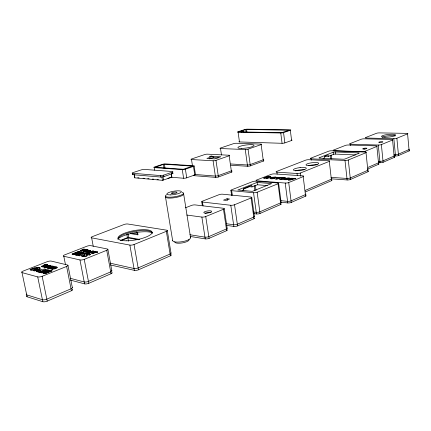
<?xml version="1.0" encoding="UTF-8"?>
<svg xmlns="http://www.w3.org/2000/svg" width="431" height="431" viewBox="0 0 431 431"><rect width="100%" height="100%" fill="white"/><g stroke="black" fill="none" stroke-linecap="round" stroke-linejoin="round"><path stroke-width="0.65" d="M57.075 267.678L57.237 267.295M89.718 250.729L88.188 251.133M274.746 177.831L273.351 177.421L275.959 177.653L276.363 177.303L275.183 176.996M271.433 178.342L271.6 178.03L270.108 177.955C268.626 179.264 274.946 179.01 274.741 177.804M54.042 266.633C53.482 265.431 54.09 267.355 53.897 266.87M88.899 250.799C86.879 251.451 90.106 251.068 89.33 251.036M54.909 267.484L55.922 267.419L55.001 268.012L53.945 268.034L54.899 267.435L53.945 268.034M271.557 178.348L272.958 178.192L271.638 177.771L271.918 177.324L275.188 177.022M134.192 174.313L134.801 177.841L162.433 180.314L171.85 177.265L171.317 173.37M47.701 268.023C48.003 268.815 47.712 267.317 47.712 268.071M41.414 266.466L43.078 266.854L42.254 266.837M85.721 251.828L86.076 251.424L87.024 251.585L86.076 251.424M52.598 268.179L53.794 268.427L52.604 268.227L53.546 267.365L53.202 267.511M90.747 250.783L90.268 250.4L90.623 250.551M134.801 177.841L134.397 174.657M50.971 265.814L50.395 266.385L49.269 266.159L50.395 266.385M289.907 178.644L290.171 178.353M51.311 268.303L52.453 268.518L51.311 268.303L50.842 268.955M83.113 251.138L84.885 251.548L86.135 251.047M280.64 178.962C280.764 179.511 286.216 177.152 282.531 178.159L281.421 177.96L283.215 177.68L282.844 177.712M49.102 267.802L49.323 268.023M280.829 178.838L279.304 178.773L279.046 179.08L280.904 179.452M284.907 178.353C286.098 178.132 285.193 177.41 283.215 177.658M49.479 267.969L52.69 266.687L49.371 267.673L50.459 267.145M87.127 255.707C86.302 256.407 87.951 255.05 86.615 254.904M288.479 178.553L286.744 179.291L285.532 179.221M86.184 250.961L90.278 250.449M46.332 265.21L46.338 265.054M267.005 177.933L266.579 177.89L267.953 177.831L269.283 177.066M271.185 177.179C269.957 175.417 265.437 177.324 263.794 178.122L267.99 178.256L270.986 177.33M40.078 268.362L39.867 268.561L40.202 268.001L39.83 267.678L37.998 267.312L39.841 267.726M80.349 250.605L80.36 250.648M83.21 251.047L84.999 250.212L84.74 250.503M90.176 254.414L89.503 254.974L90.176 254.414L89.993 254.037L90.176 254.247M88.231 250.174L86.917 250.842M84.95 255.658L83.964 255.017M85.004 255.745L84.067 256.009M41.446 266.353L45.013 264.736L43.833 265.097M86.345 254.527C86.081 254.15 89.427 254.527 87.525 254.263M46.332 266.229C45.864 266.035 47.011 267.258 46.586 266.805M83.533 255.836L83.932 255.481L83.641 255.653M52.62 267.99L52.943 267.71M283.954 179.237C283.539 179.883 287.768 180.05 289.082 179.021M87.003 251.828L88.409 251.418L87.288 251.806M49.517 266.024L49.279 266.207M52.237 268.588C51.639 269.407 55.583 267.861 53.439 268.588M84.147 251.154L85.257 250.934L84.244 251.208M85.812 250.379L86.238 250.632L87.089 250.244M47.825 267.84L48.865 267.182L48.347 267.435M38.375 270.695L39.356 270.339L40.492 270.544L38.925 271.164L38.224 270.824M90.666 250.874L90.381 251.133M37.233 268.804L32.977 270.528L37.923 268.244L35.725 268.459M89.6 250.966L89.185 250.734M290.138 178.456L289.54 178.843M88.096 254.549L87.585 254.92L89.497 254.926M88.199 250.616L87.073 251.289L88.42 251.467M47.62 266.353L49.64 265.873M285.203 178.256L285.516 178.078M80.441 250.519L83.689 249.791L83.048 249.845M47.313 265.442C45.26 266.223 48.272 265.431 47.555 264.753L46.834 264.564L47.555 264.753M36.398 270.571L37.222 270.189L35.999 270.916L36.258 271.379L38.898 272.101L45.907 269.321L44.485 268.906L41.909 269.978L41.134 269.731M39.857 268.513L34.351 270.894L32.977 270.528M94.842 251.844L95.337 251.505L94.384 251.305L91.517 253.175L92.514 253.385L97.616 252.033L94.831 251.801L97.616 252.033M95.348 251.553L94.389 251.354L91.517 253.175L92.509 253.342L97.611 251.984M55.556 268.47L56.897 267.759M46.225 265.243L45.007 265.846M93.064 252.868L94.163 252.183L94.809 252.318L93.053 252.825M53.659 266.983L51.58 267.947L52.286 267.678M46.521 266.142L48.202 265.485L47.081 265.819M43.073 273.206L44.948 273.707L51.973 270.835L44.948 273.707L43.062 273.157L46.629 271.255L41.64 272.828L39.776 272.29L41.629 272.78L46.629 271.255M45.454 272.726L49.899 270.302L45.454 272.726L50.799 270.533L51.984 270.883M75.387 254.786C84.939 250.734 70.571 255.351 77.257 255.2L83.711 252.701L77.257 255.2L75.393 254.834M81.631 252.205L80.581 251.979L74.8 253.757L80.581 251.979L81.642 252.254L77.634 254.382L82.531 252.399L83.7 252.652L82.531 252.399M56.375 268.114L56.676 267.958M284.191 179.107L287.127 178.095L290.16 178.267M83.943 255.529L82.461 255.227L81.604 255.782L82.461 256.472M82.59 250.233C88.075 249.339 78.34 250.901 82.623 250.449C84.444 250.788 80.904 251.338 80.387 250.713M43.062 266.078L44.145 265.555M280.899 179.425L283.215 179.151L283.932 178.617M85.009 250.26L87.401 249.856L86.852 249.818M83.172 256.542L85.209 256.483L86.696 255.955M289.535 178.817L287.989 179.431M331.897 178.876L347.133 179.948A2.354 0.56 -6.1 0 0 350.408 179.485L367.993 171.727A2.311 0.528 -5.8 0 0 368.268 171.236M190.184 236.441L205.237 238.882A2.737 0.797 -8.7 0 0 209.078 238.348L226.652 230.671A2.683 0.765 -8.3 0 0 227.008 229.685M226.625 225.402L233.855 226.415A2.645 0.743 -8.1 0 0 237.573 225.898L253.994 218.722A2.597 0.717 -7.7 0 0 254.522 217.946M280.527 202.182L287.763 202.926A2.489 0.646 -7 0 0 291.248 202.435L305.601 196.164A2.446 0.62 -6.8 0 0 305.811 195.448M367.6 169.071L378.65 164.238A2.247 0.496 -5.8 0 0 378.628 163.688M378.72 162.659L380.04 162.724A2.236 0.49 -5.7 0 0 383.121 162.288L394.246 157.423L392.582 140.005A2.22 0.431 -5.9 0 0 391.898 139.477L364.195 138.814A2.133 0.409 -6.4 0 0 361.253 139.235L349.913 143.658A2.166 0.42 -6.5 0 0 350.43 144.196L350.575 145.511M394.187 155.93L395.502 155.99A2.193 0.463 -5.6 0 0 398.513 155.559L409.138 150.915A2.166 0.447 -5.5 0 0 409.181 150.462M110.39 264.957L134.348 270.356A2.974 0.932 -10.6 0 0 138.48 269.79L170.396 255.82A2.861 0.873 -9.7 0 0 170.821 254.597M89.535 251.521L88.053 251.995L90.149 251.203M285.721 179.118L288.495 178.364M368.069 167.363L378.51 162.821A2.247 0.496 -5.8 0 0 378.633 162.315M253.827 213.631L256.472 213.948A2.548 0.69 -7.6 0 0 260.049 213.447L280.748 204.472A2.489 0.652 -7.2 0 0 281.271 203.847M305.315 191.978L331.514 180.681A2.327 0.555 -6.4 0 0 331.633 180.05M71.417 290.736L66.627 266.439A3.168 0.916 -12 0 0 67.414 264.984L51.381 261.116A3.098 0.867 -12.2 0 0 47.189 261.698L23.037 271.115A3.195 0.905 -12.8 0 0 22.008 272.597L27.11 296.781L42.836 301.716A3.243 1.045 -13.1 0 0 47.238 301.118L71.417 290.736A3.146 1.002 -12.4 0 0 72.171 289.163M70.355 280.091L84.578 283.857A3.076 0.975 -11.8 0 0 88.808 283.275L111.053 273.728A2.995 0.932 -11.2 0 0 111.785 272.37M305.126 190.454L331.347 179.204A2.327 0.55 -6.4 0 0 331.606 178.628M48.875 267.231L50.131 266.676L49.457 266.934M43.068 266.805L46.478 265.803M366.021 152.687A2.322 0.479 -6.1 0 0 365.402 152.078L331.698 150.78A2.22 0.447 -6.7 0 0 328.621 151.222L310.708 158.188A2.263 0.474 -6.9 0 0 311.101 158.813L344.994 160.467A2.37 0.506 -6.3 0 0 348.286 159.998L366.021 152.687L367.993 171.727M186.79 215.053L201.875 217.073A2.753 0.727 -8.7 0 0 205.738 216.534L223.495 209.256A2.699 0.7 -8.4 0 0 223.43 208.27L195.135 204.914A2.597 0.646 -8.9 0 0 191.509 205.425L185.422 207.796M202.457 202.047L230.784 205.269A2.667 0.679 -8.1 0 0 234.523 204.741L251.106 197.948A2.613 0.652 -7.8 0 0 250.923 197.042L222.547 194.192A2.516 0.609 -8.4 0 0 219.034 194.693L202.495 201.142A2.564 0.63 -8.7 0 0 202.457 202.047L203.055 205.932M288.716 182.545L303.198 176.613A2.462 0.566 -7 0 0 302.804 175.859L274.472 173.892A2.37 0.533 -7.5 0 0 271.164 174.366L256.644 180.023A2.408 0.55 -7.7 0 0 256.844 180.788L285.214 183.04A2.505 0.587 -7.2 0 0 288.716 182.545L291.248 202.435M376.866 146.443A2.257 0.453 -6.1 0 0 376.22 145.877L348.361 145.005A2.177 0.431 -6.5 0 0 345.355 145.436L333.481 150.069A2.203 0.447 -6.6 0 0 333.95 150.64L361.938 151.712A2.29 0.469 -6.2 0 0 365.111 151.259L376.866 146.443L378.65 164.238M350.43 144.196L378.273 145.042A2.247 0.447 -6 0 0 381.37 144.595L392.582 140.005M407.586 133.858A2.177 0.409 -5.8 0 0 406.859 133.368L379.339 132.893A2.096 0.388 -6.2 0 0 376.457 133.308L365.612 137.537A2.123 0.404 -6.3 0 0 366.178 138.039L393.853 138.68A2.203 0.426 -5.9 0 0 396.881 138.243L407.586 133.858L409.138 150.915M91.652 237.842L129.876 245.088A2.995 0.846 -10.4 0 0 134.036 244.512L166.344 231.328A2.882 0.792 -9.6 0 0 166.565 230.159L127.781 224.001A2.731 0.706 -10.3 0 0 123.999 224.529L92.234 236.673A2.839 0.749 -11 0 0 91.652 237.842L93.241 246.311M295.828 178.542L289.837 180.115L288.431 180.007L293.252 178.838L290.753 178.655L291.717 178.24L295.833 178.563L291.717 178.262M364.023 148.296L362.697 148.83A2.112 0.426 -6.2 0 0 365.563 148.932L366.894 148.393A2.112 0.426 -6.2 0 0 364.023 148.296L364.125 149.245M231.657 190.658L253.547 192.732A2.564 0.625 -7.7 0 0 257.145 192.226L278.049 183.751A2.505 0.593 -7.4 0 0 277.753 182.949L255.869 181.192A2.43 0.56 -7.8 0 0 252.469 181.677L231.566 189.829A2.489 0.593 -8.1 0 0 231.657 190.658L232.32 195.265M276.901 172.152L297.024 173.499A2.419 0.544 -7 0 0 300.407 173.02L329.3 161.366A2.338 0.501 -6.6 0 0 328.821 160.715L308.795 159.712A2.279 0.479 -7 0 0 305.627 160.165L276.627 171.441A2.354 0.523 -7.4 0 0 276.901 172.152L277.155 174.081M22.008 272.597L37.712 276.901A3.265 0.959 -12.6 0 0 42.141 276.293L66.627 266.439M63.81 256.256L79.967 259.947A3.098 0.889 -11.5 0 0 84.228 259.354L106.737 250.298A3.012 0.851 -11 0 0 107.281 248.989L90.876 245.67A2.947 0.808 -11.2 0 0 86.846 246.236L64.575 254.915A3.028 0.84 -11.8 0 0 63.81 256.256L65.48 264.715M276.756 179.124L280.969 177.421L276.756 179.124L275.377 179L278.146 177.917L276.115 178.051L277.058 177.68L280.974 177.443M79.713 255.793L86.157 253.18L84.713 252.873L78.264 255.427L79.713 255.793L78.275 255.47M276.109 178.03L277.058 177.68M39.787 272.338L46.79 269.499L47.96 269.849L42.615 271.977L48.843 270.027L49.91 270.35M120.524 240.374L127.339 237.664L128.702 237.47L139.8 239.453M91.544 251.488L92.902 250.993L93.716 251.165C88.22 252.62 95.865 251.068 92.907 251.041L87.854 252.345L90.241 252.9C93.473 252.194 86.917 252.027 91.167 252.48M121.165 240.579L127.91 237.89L138.426 239.781M227.083 198.723L223.533 200.14L225.995 200.404L229.545 198.987L227.083 198.723L227.32 200.372M323.029 158.5L324.764 157.816L324.597 156.372L328.169 154.966L328.336 156.399L324.769 156.237M328.336 156.399L333.411 154.39A1.492 0.307 -6.6 0 1 335.485 154.093L355.489 154.934M242.486 190.68L243.736 190.184L243.515 188.595L251.763 185.346L251.979 186.919L249.571 186.709L243.095 189.263M251.979 186.919L257.409 184.77L267.301 185.605M87.865 252.394L88.614 252.097M257.091 182.421L237.777 190.012L252.286 191.364L271.6 183.601L257.091 182.421L257.409 184.77M32.966 270.479L34.34 270.846L39.043 269.025M43.914 267.225L46.144 267.791L49.226 266.767L46.133 267.743L43.914 267.225L45.05 266.724C45.147 267.419 48.385 266.929 46.936 266.811M263.799 178.148L267.947 176.527L270.69 176.742M35.714 268.411L31.463 270.129C26.83 270.048 36.581 267.053 38.009 267.36M30.105 269.768L34.895 267.915M74.8 253.757L79.687 251.79L78.528 251.537L72.106 254.058L73.965 254.516L78.604 253.126M79.697 251.833L78.539 251.585L72.112 254.107L73.954 254.468L78.593 253.083M74.789 253.714L79.687 251.79M333.168 152.251L319.306 157.698A1.519 0.318 -6.8 0 0 319.592 158.112L343.038 159.228A1.568 0.334 -6.4 0 0 345.215 158.915L358.98 153.285A1.541 0.318 -6.2 0 0 358.587 152.881L335.243 151.954A1.492 0.307 -6.6 0 0 333.168 152.251L333.411 154.39M287.639 178.935L286.416 179.35M46.268 265.065L43.321 265.9M286.346 178.849L287.569 178.429M55.545 268.421C54.812 269.246 51.203 269.224 51.715 269.197M45.002 265.798L42.998 266.369M44.032 266.703L45.934 266.078M193.734 175.191A1.993 0.426 -8.8 0 0 193.998 175.67L215.554 177.378A2.053 0.447 -8.4 0 0 218.431 176.969L231.506 172.152A2.02 0.436 -8.2 0 0 231.609 171.56M230.892 165.229L247.566 166.264A1.983 0.415 -7.9 0 0 250.346 165.865L263.352 161.065A1.956 0.404 -7.7 0 0 263.503 160.547M37.233 270.237L39.286 269.644L41.144 269.779M171.635 177.254L183.622 178.262A2.225 0.474 -8.9 0 0 186.736 177.814L194.785 174.954A2.203 0.469 -8.8 0 0 195.027 174.296M284.853 142.893L291.604 140.49L290.327 130.27A1.977 0.339 -7.5 0 0 290.052 129.817L247.405 129.165A1.864 0.307 -8.1 0 0 244.797 129.542L238.004 131.73A1.88 0.312 -8.2 0 0 238.095 132.166L239.464 141.944L282.073 143.297A1.988 0.372 -7.5 0 0 284.853 142.893L283.55 132.586L290.327 130.27M191.504 159.535L213.092 160.785A2.063 0.409 -8.5 0 0 215.979 160.37L229.157 155.785A2.031 0.393 -8.3 0 0 229.093 155.235L207.456 154.163A1.972 0.372 -8.6 0 0 204.703 154.562L191.569 158.98A1.999 0.383 -8.8 0 0 191.504 159.535L192.501 165.994M167.928 178.326L170.972 177.265M53.557 267.414C54.015 266.719 57.339 267.026 56.219 266.956M220.527 148.528L245.25 149.546A1.993 0.377 -8 0 0 248.046 149.142L261.148 144.59A1.966 0.366 -7.8 0 0 260.976 144.094L236.231 143.264A1.902 0.345 -8.2 0 0 233.58 143.647L220.489 148.027A1.929 0.356 -8.4 0 0 220.527 148.528L221.475 155.031M48.962 265.771L48.159 266.008M132.576 174.313A2.203 0.436 -9.7 0 0 132.931 174.695L160.736 177.055A2.284 0.474 -9.3 0 0 163.931 176.597L172.416 173.666A2.263 0.463 -9.1 0 0 172.901 173.03M154.271 167.616L182.259 169.636A2.23 0.453 -8.9 0 0 185.378 169.189L193.465 166.398A2.209 0.442 -8.8 0 0 193.53 165.752L165.461 163.904A2.128 0.409 -9.2 0 0 162.503 164.33L154.481 166.986A2.144 0.42 -9.3 0 0 154.271 167.616L154.697 170.17M52.194 266.649L51.079 266.908M209.547 158.899L213.21 157.644L218.425 157.924M132.689 173.278L160.494 175.584A2.29 0.469 -9.3 0 0 163.688 175.126L172.179 172.206A2.263 0.463 -9.1 0 0 172.33 171.522L144.423 169.405A2.182 0.426 -9.5 0 0 141.395 169.841L132.985 172.61A2.203 0.431 -9.6 0 0 132.689 173.278L132.931 174.695M213.016 156.345L206.907 158.43L214.73 158.861L220.844 156.749L213.016 156.345L213.21 157.644M89.653 253.94C88.323 253.067 82.154 253.978 84.961 255.707M85.828 256.337L86.367 256.154M283.625 179.016L282.704 179.274M50.141 266.724L52.291 266.132L53.568 266.261M81.766 250.012L80.915 250.206M86.238 250.632L86.992 250.384M163.43 164.389L155.338 167.26L183.337 169.27L192.479 166.118L164.421 164.249L163.43 164.389L164.039 168.128M48.967 268.427C46.963 268.303 51.073 268.685 51.569 267.899M86.028 250.325L87.089 250.169M85.602 249.791L86.146 249.581L84.212 250.007M245.702 129.559L238.946 131.891L281.605 132.7L289.314 130.254L246.575 129.435L245.702 129.559L246.063 132.166M285.548 178.526L286.098 178.348M288.425 179.986L289.578 179.619M83.339 250.697L82.849 250.799M42.615 271.977L48.854 270.075M290.618 179.84L292.32 179.35M39.776 269.601L37.75 269.995M45.858 265.017L44.765 265.324M281.421 177.96L281.772 177.895M55.723 266.891L54.074 267.182M88.447 253.697L85.505 253.961M91.34 251.903L89.718 252.173L91.781 251.752M273.491 178.585L274.488 178.315M290.656 179.355L291.825 179.097M90.736 251.656L89.292 252M52.749 266.159L50.75 266.471M45.018 264.785L46.844 264.612M53.934 267.98L55.001 268.012M84.993 250.88L84.379 250.955M49.409 268.465L50.944 268.157M282.871 178.057L283.431 177.955M286.626 178.213L287.132 178.116M86.841 252.097L86.195 252.033L88.048 251.946M48.213 265.534L49.63 265.318L50.955 265.701M84.885 251.548L85.187 251.494M39.738 270.334L38.984 270.409M89.503 250.341L88.635 250.454M283.625 178.531L284.541 178.412M83.679 249.743C85.607 249.835 80.522 249.123 84.11 249.689M53.783 268.373L54.198 268.378M48.11 266.503L47.744 266.477L49.226 266.767L48.595 266.498M37.502 267.376L36.204 267.511M281.195 179.14L281.535 179.102M86.987 250.12L86.561 250.131M285.629 179.452L286.125 179.431M277.876 177.615L278.588 177.556M282.946 178.337L283.253 178.305M48.811 265.421L49.63 265.318M272.882 178.682L270.905 178.693M81.653 250.648L82.03 250.648M83.064 251.181L84.557 251.537M52.14 269.273L52.587 269.208M288.646 178.019L288.129 178.025M266.988 178.332L265.992 178.289M283.603 177.669L284.422 177.674M238.095 132.166L280.759 132.99A1.993 0.345 -7.6 0 0 283.55 132.586M274.267 177.313L273.572 177.335M394.053 154.557L395.367 154.61A2.198 0.463 -5.6 0 0 398.384 154.179L409.014 149.557A2.166 0.447 -5.5 0 0 409.267 149.196M378.574 161.253L379.9 161.318A2.236 0.485 -5.7 0 0 382.981 160.876L394.112 156.038A2.209 0.469 -5.6 0 0 394.198 155.559M275.959 177.653L274.639 177.378M230.709 163.974L247.389 164.981A1.983 0.415 -7.9 0 0 250.174 164.583L263.185 159.804A1.956 0.399 -7.7 0 0 263.562 159.357M331.067 177.362L346.971 178.456A2.36 0.555 -6.1 0 0 350.247 177.992L367.842 170.272A2.311 0.528 -5.9 0 0 367.853 169.685M268.858 177.028L266.218 177.884L266.584 177.917M195.103 174.485L215.36 176.058A2.053 0.447 -8.4 0 0 218.237 175.649L231.323 170.848A2.02 0.431 -8.2 0 0 231.695 170.32M88.177 251.084L88.738 251.251M137.726 177.771L139.062 177.89M143.06 178.245L144.396 178.364M147.725 178.66L149.061 178.779M152.396 179.075L153.727 179.194M157.062 179.49L158.398 179.608M55.577 267.376L55.922 267.419M289.6 178.089L289.169 178.041M280.98 200.679L287.563 201.342A2.489 0.641 -7 0 0 291.049 200.857L305.407 194.607A2.446 0.62 -6.8 0 0 305.757 193.955M52.42 266.627L52.701 266.735M284.315 179.684L284.843 179.749M253.6 212.009L256.246 212.327A2.548 0.684 -7.6 0 0 259.828 211.826L280.543 202.882A2.489 0.646 -7.2 0 0 280.84 202.128M37.298 268.13L37.923 268.244M226.377 223.732L233.607 224.734A2.651 0.738 -8.1 0 0 237.33 224.217L253.762 217.068A2.597 0.711 -7.7 0 0 254.004 216.168M284.859 177.739L285.187 177.787M189.915 234.739L204.967 237.147A2.737 0.792 -8.7 0 0 208.809 236.614L226.399 228.963A2.683 0.76 -8.3 0 0 226.916 228.058M80.575 250.858L81.674 250.982M136.223 232.04L137.467 232.25L137.925 234.868L130.458 233.58M87.396 249.808L88.21 250.104M50.966 265.749L49.894 265.383M131.848 233.031L138.071 234.098M86.146 249.581L83.765 249.08L82.871 249.43L83.77 249.123L86.157 249.624M94.168 252.227L94.82 252.367M87.854 252.345L90.241 252.9M84.713 252.873L86.157 253.18M110.061 263.158L134.019 268.497A2.974 0.927 -10.5 0 0 138.152 267.931L170.094 254.021A2.861 0.867 -9.7 0 0 170.865 252.954M45.056 266.773L46.57 267.155M89.131 253.757L89.998 254.085M40.482 270.496L40.148 270.452M70.636 278.399L84.212 281.955A3.076 0.964 -11.8 0 0 88.441 281.378L110.713 271.869A2.995 0.927 -11.2 0 0 111.446 270.517M38.219 270.776L38.925 271.164M30.095 269.72L31.463 270.129M81.615 256.122L83.867 256.58M88.026 250.002L87.655 249.899M85.914 251.957L86.205 252.081M272.09 177.922L271.638 177.771M51.009 269.019L51.354 269.181M47.906 268.233L48.202 268.373M41.888 266.767L41.613 266.676M56.66 266.983L57.188 267.258M83.592 255.939L83.819 256.019M86.626 254.953L86.243 254.592M37.712 276.901L42.836 301.716M36.258 271.379L38.898 272.101M42.141 276.293L47.238 301.118M36.813 268.109L36.279 268.222M45.982 264.559L45.514 264.623M67.953 265.334L72.338 287.628M79.967 259.947L84.578 283.857M84.164 250.648L83.84 250.723M84.228 259.354L88.808 283.275M87.622 252.076L87.224 252.124M87.164 254.231L86.82 254.29M106.737 250.298L111.053 273.728M107.895 249.404L111.85 270.916M129.876 245.088L134.348 270.356M127.91 237.89L128.492 241.182M126.849 234.442L127.425 237.691M134.036 244.512L138.48 269.79M127.996 233.618L128.686 237.519M167.282 230.526L171.021 253.153M166.344 231.328L170.396 255.82M163.688 175.126L163.931 176.597M162.983 176.473L163.586 180.153M165.477 196.897L172.626 240.493M161.83 176.64L162.433 180.314M160.494 175.584L160.736 177.055M164.421 164.249L165.127 168.607M172.179 172.206L172.416 173.666M171.263 173.618L171.85 177.265M183.671 194.09L190.583 237.723M185.378 169.189L186.736 177.814M182.259 169.636L183.622 178.262M205.738 216.534L209.078 238.348M201.735 201.697L202.328 205.576M194.133 165.983L195.453 174.523M201.875 217.073L205.237 238.882M193.465 166.398L194.785 174.954M213.092 160.785L215.554 177.378M224.244 208.652L227.142 228.317M223.495 209.256L226.652 230.671M215.979 160.37L218.431 176.969M230.784 205.269L233.855 226.415M229.157 155.785L231.506 172.152M234.523 204.741L237.573 225.898M230.887 190.346L231.646 195.593M248.046 149.142L250.346 165.865M253.547 192.732L256.472 213.948M245.25 149.546L247.566 166.264M251.774 197.387L254.419 216.47M251.106 197.948L253.994 218.722M257.145 192.226L260.049 213.447M255.297 185.244L256.009 190.448M246.575 129.435L246.931 132.042M254.161 185.405L254.877 190.604M261.148 144.59L263.352 161.065M278.625 183.245L281.114 202.344M278.049 183.751L280.748 204.472M280.759 132.99L282.073 143.297M285.214 183.04L287.763 202.926M297.024 173.499L297.271 175.476M303.198 176.613L305.601 196.164M300.407 173.02L300.816 176.317M311.101 158.813L311.263 160.143M330.265 155.316L330.631 158.527M329.3 161.366L331.514 180.681M335.243 151.954L335.485 154.093M331.288 155.171L331.725 159.023M348.286 159.998L350.408 179.485M344.994 160.467L347.133 179.948M365.111 151.259L365.251 152.59M381.37 144.595L383.121 162.288M378.273 145.042L380.04 162.724M396.881 138.243L398.513 155.559M393.853 138.68L395.502 155.99M394.176 156.9A2.203 0.474 -5.6 0 1 394.246 157.423M291.512 140.021A1.972 0.366 -7.4 0 1 291.604 140.49M239.464 141.944A1.875 0.334 -8.1 0 1 239.092 141.589M241.511 132.198A3.426 2.349 -88.3 0 1 244.269 132.075M241.985 131.466A3.421 2.349 -88.3 0 1 243.364 132.058M72.166 287.407A3.146 0.997 -12.3 0 1 71.04 288.808L46.828 299.146A3.243 1.04 -13 0 1 42.432 299.744L26.706 294.858A3.173 0.981 -13.2 0 1 26.436 294.028M27.11 296.781A3.168 0.986 -13.2 0 1 27.008 295.79M117.706 239.108A19.212 5.307 -10.2 0 1 123.218 235.929L123.977 235.628A19.212 5.307 -10.2 0 1 152.283 232.697M118.153 238.866A17.299 4.736 -10.2 0 1 135.738 231.242A17.299 4.736 -10.2 0 1 152.229 233.51M205.054 213.415A3.971 1.04 -8.6 0 1 211.088 212.623M382.2 137.23A7.111 1.352 -6 0 1 388.789 135.754A7.111 1.352 -6 0 1 395.232 135.954M189.004 239.507A7.268 2.112 -9.3 0 1 182.378 242.906A7.268 2.112 -9.3 0 1 174.706 241.936M190.34 237.212A9.089 2.618 -9.3 0 1 182.221 241.689A9.089 2.618 -9.3 0 1 172.675 240.207M183.434 193.675A9.207 2.15 -9.2 0 1 174.641 197.684A9.207 2.15 -9.2 0 1 165.682 196.417M308.671 165.682A6.427 1.406 -6.8 0 1 317.27 164.825M295.418 170.897A6.524 1.46 -7 0 1 299.906 169.911L300.412 169.852A6.524 1.46 -7 0 1 304.523 169.76M182.232 192.328A9.213 2.139 -9.2 0 1 180.352 195.372A9.213 2.139 -9.2 0 1 168.613 197.188A9.213 2.139 -9.2 0 1 166.565 194.747M209.708 156.501C212.801 157.164 212.984 155.047 209.708 156.501M210.673 212.257L210.323 212.397A3.971 1.034 -8.6 0 1 203.906 212.769A3.971 1.034 -8.6 0 1 208.658 210.834A3.971 1.034 -8.6 0 1 210.673 212.257M312.68 165.456L312.173 165.515A6.433 1.39 -6.9 0 1 306.236 165.181L306.118 165.089A6.433 1.39 -6.9 0 1 311.446 162.816A6.433 1.39 -6.9 0 1 318.741 163.23A6.433 1.39 -6.9 0 1 312.68 165.456M300.132 167.594L299.626 167.654A6.524 1.438 -7 0 0 293.392 169.965A6.524 1.438 -7 0 0 300.768 170.407A6.524 1.438 -7 0 0 306.199 168.047L306.08 167.95A6.524 1.438 -7 0 0 300.132 167.594M241.759 148.42A8.167 1.519 -8 0 0 254.058 145.473A8.167 1.519 -8 0 0 242.093 145.721A8.167 1.519 -8 0 0 241.759 148.42M379.571 142.564A2.069 0.404 -6 0 0 382.863 141.955A2.069 0.404 -6 0 0 380.023 141.821A2.069 0.404 -6 0 0 379.571 142.564M126.827 240.794A17.305 4.719 -10.2 0 0 152.084 232.298A17.305 4.719 -10.2 0 0 126.208 232.6A17.305 4.719 -10.2 0 0 126.827 240.794M384.937 137.295A7.117 1.341 -6 0 0 395.615 135.059A7.117 1.341 -6 0 0 385.061 134.946A7.117 1.341 -6 0 0 384.937 137.295M170.606 194.898A7.37 1.697 -9.2 0 0 181.429 191.72A7.37 1.697 -9.2 0 0 170.401 191.957A7.37 1.697 -9.2 0 0 170.606 194.898M172.486 193.648A2.904 0.668 -9.2 0 0 177.001 192.474A2.904 0.668 -9.2 0 0 172.95 192.415A2.904 0.668 -9.2 0 0 172.486 193.648"/></g></svg>
